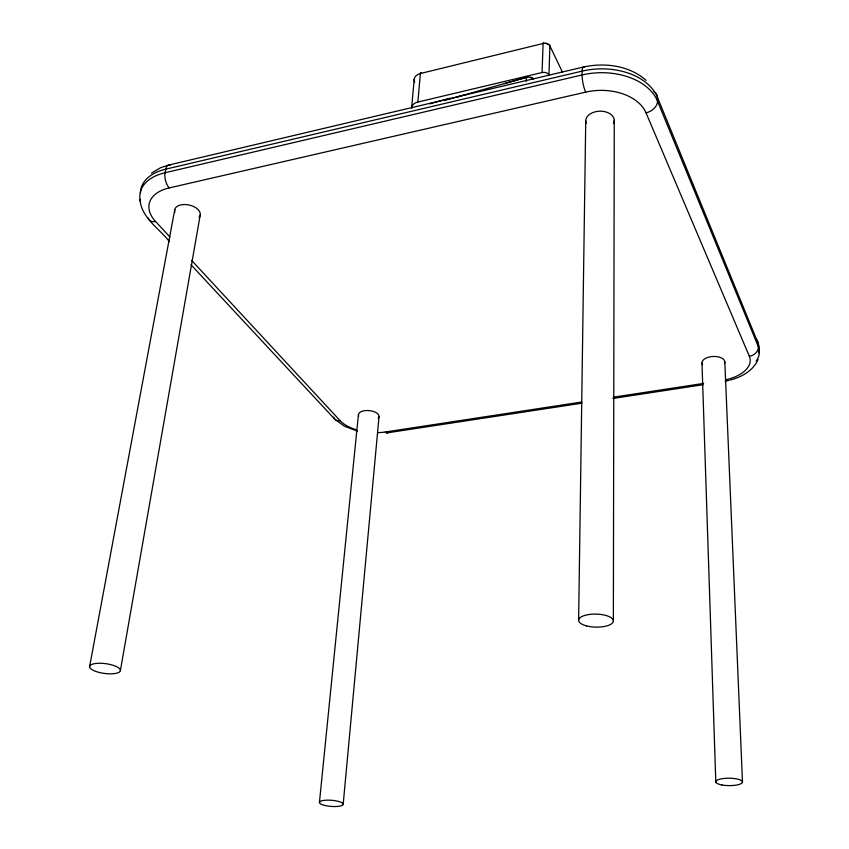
<?xml version="1.0" encoding="UTF-8"?>
<svg xmlns="http://www.w3.org/2000/svg" width="849" height="849" viewBox="0 0 849 849"><rect width="100%" height="100%" fill="white"/><g stroke="black" fill="none" stroke-linecap="round" stroke-linejoin="round"><path stroke-width="1.27" d="M613.36 620.799L614.262 120.282M578.625 620.099L585.736 120.632M548.104 44.424A2.706 1.836 -29.2 0 1 549.876 45.878L548.974 74.914A5.412 3.778 0.6 0 0 542.076 72.536L543.073 43.49A2.749 0.679 77.9 0 1 543.763 42.896M526.295 81.249L526.454 77.355A2.759 0.828 75.6 0 1 527.399 76.781M414.195 79.275L411.595 108.417A10.453 7.047 5.9 0 1 417.867 102.039L542.076 72.536M417.867 102.039L420.382 73.523L543.073 43.49A5.338 3.821 0.4 0 1 549.876 45.878L562.399 72.027M343.187 804.3A11.918 3.078 4.5 0 0 325.676 800.214A11.918 3.078 4.5 0 0 325.071 805.51A11.918 3.078 4.5 0 0 343.187 804.3L379.036 416.636M319.436 802.422L358.416 414.673M120.388 670.593L200.247 214.861M89.612 666.592L174.777 209.512M758.093 359.456C753.233 370.758 741.601 377.083 730.193 380.055M151.483 173.09L160.599 167.709L168.58 165.099L583.359 67.039C604.785 62.348 629.236 65.458 646.131 80.358M430.019 103.833L449.864 98.219M444.154 100.638L526.454 77.355A5.391 3.746 1.3 0 1 533.543 79.435A2.738 1.836 -33.9 0 0 531.814 77.991M456.592 97.147L460.126 96.149M462.493 95.481L466.048 94.472M504.412 83.626L517.794 79.838M519.015 79.488L526.369 77.408M169.949 237.02L155.547 221.472A43.405 25.183 12 0 1 169.184 187.926L585.693 92.127A47.544 31.731 -1.5 0 1 646.036 112.843L749.349 356.293A38.184 19.845 -2.6 0 1 725.969 379.79M725.184 381.159L728.973 380.384M378.219 432.619A34.576 16.927 5.5 0 0 385.414 431.982L581.83 402.002M613.254 397.205L703.609 383.419M386.741 432.916L581.905 403.19M612.925 398.468L703.046 384.735M357.482 431.143L344.429 426.209L334.973 419.395L190.961 264.729M169.429 241.604C159.156 228.36 141.178 217.652 139.947 199.271M191.566 260.346L340.152 420.722A34.576 16.927 5.5 0 0 356.06 429.679M724.823 361.854L742.482 781.95M701.985 363.043L715.803 781.94M530.275 77.323A2.696 1.878 1.3 0 1 530.837 77.737M414.694 82.024A10.315 7.132 6 0 1 420.382 73.523A2.664 0.86 76.7 0 1 421.582 73.29A7.737 5.349 6 0 0 421.051 73.428M545.387 43.257A2.664 1.91 0.4 0 1 546.639 43.692M653.953 91.692A12.141 8.639 -26.2 0 1 657.455 97.317L758.178 343.431L758.369 346.774A47.586 24.961 -2.7 0 1 756.172 361.101M758.539 352.844A47.523 25.014 -2.7 0 0 758.178 343.431A9.636 7.843 -21.9 0 0 755.79 338.74M646.036 112.843A12.162 8.66 -26.2 0 0 657.519 101.127L657.455 97.317A59.122 39.903 -1.7 0 0 582.17 71.114L165.725 169.174A53.996 31.7 12.2 0 0 140.52 192.819M170.299 165.205A11.058 5.391 74.6 0 0 165.725 169.174L165.035 172.75A11.069 5.402 74.6 0 0 169.184 187.926M140.52 201.85A54.071 31.646 12.1 0 1 165.035 172.75L582.106 74.945A59.218 39.839 -1.6 0 1 657.519 101.127L758.369 346.774A9.647 7.864 -21.8 0 1 749.349 356.293M584.303 67.389A12.332 2.802 78.5 0 0 582.17 71.114L582.106 74.945A12.353 2.812 78.5 0 0 585.693 92.127M388.863 431.504A8.448 3.354 81.2 0 1 385.414 431.982M340.152 420.722A8.543 6.516 -42.1 0 1 333.551 417.156M155.547 221.472A10.496 6.834 -41.2 0 1 148.267 218.002M358.724 416.137A10.358 5.073 5.5 0 1 369.559 410.619A10.358 5.073 5.5 0 1 378.208 418.334M174.926 212.25A13.022 7.545 12.1 0 1 188.945 204.991A13.022 7.545 12.1 0 1 199.048 217.302M702.579 364.688A11.44 5.943 -2.6 0 1 712.98 356.484A11.44 5.943 -2.6 0 1 724.462 363.542M586.192 123.317A14.274 9.541 -1.5 0 1 600.572 111.177A14.274 9.541 -1.5 0 1 613.477 123.636M95.852 671.442A15.515 4.924 7.6 0 0 120.303 670.933A15.515 4.924 7.6 0 0 98.845 663.26A15.515 4.924 7.6 0 0 95.852 671.442M721.883 784.964A13.34 3.704 0.5 0 0 742.461 782.216A13.34 3.704 0.5 0 0 723.061 778.565A13.34 3.704 0.5 0 0 721.883 784.964M586.595 625.904A17.373 6.505 1.3 0 0 613.349 621.266A17.373 6.505 1.3 0 0 588.028 614.676A17.373 6.505 1.3 0 0 586.595 625.904"/></g></svg>
